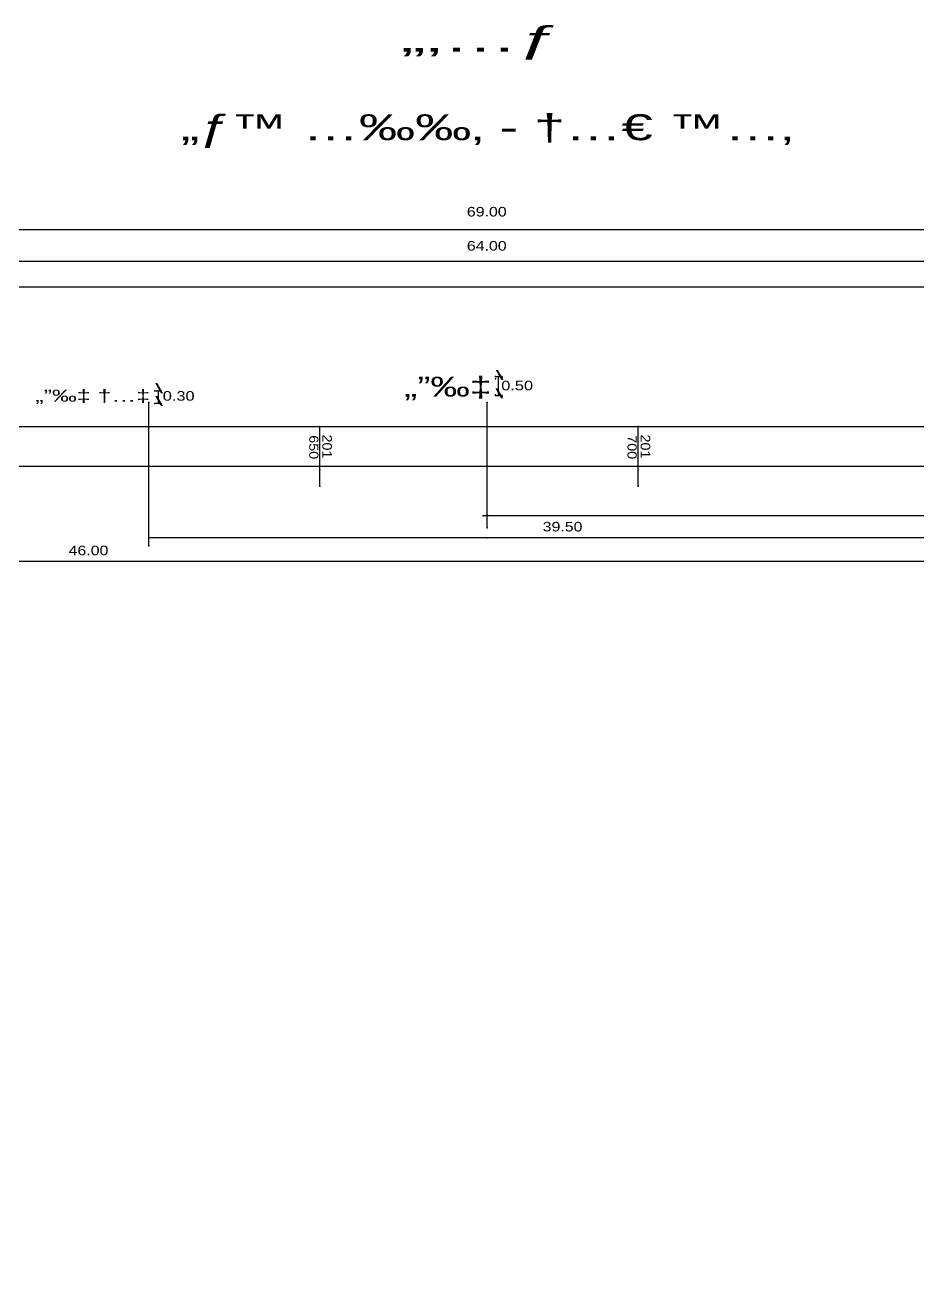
# Model space of a CAD drawing. Header units: feet. Extents: x 201443 to 201886, y 744072 to 744469.
# Drawn here: x 201603.7 to 201743.9, y 744272.9 to 744469.3 of the extents above; entities that cross this region are included whole.
import ezdxf
from ezdxf.enums import TextEntityAlignment as Align

# ---------------------------------------------------------------- set-up
doc = ezdxf.new("R2010")
doc.units = ezdxf.units.FT
doc.header["$LTSCALE"] = 6.25
doc.header["$MEASUREMENT"] = 0
doc.layers.get('0').update_dxf_attribs({"linetype": 'CONTINUOUS'})
doc.styles.get("Standard").update_dxf_attribs({"font": 'HEB.SHX'})

msp = doc.modelspace()

# ---------------------------------------------------------------- linework, layer by layer
for points in [[(201454.38, 744437.19), (201885.62, 744437.19)], [(201885.62, 744432.19), (201876.25, 744432.19), (201870, 744432.19), (201470, 744432.19)], [(201454.38, 744071.88), (201885.62, 744071.88), (201885.62, 744428.12), (201454.38, 744428.12), (201454.38, 744071.88)], [(201677.56, 744414.09), (201678.56, 744414.09)], [(201678.01, 744414.09), (201678.01, 744411.09)], [(201624.07, 744411.87), (201625.07, 744411.87)], [(201624.57, 744411.87), (201624.57, 744409.87)], [(201677.56, 744411.09), (201678.56, 744411.09)], [(201623.12, 744387.5), (201623.12, 744410)], [(201625.07, 744409.87), (201624.07, 744409.87)], [(201676.25, 744390.31), (201676.25, 744410)], [(201463.75, 744406.25), (201876.25, 744406.25), (201876.25, 744093.75), (201463.75, 744093.75), (201463.75, 744406.25)], [(201463.75, 744399.08), (201463.75, 744406.25), (201876.25, 744406.25), (201876.25, 744093.75), (201463.75, 744093.75), (201463.75, 744377.82)], [(201650, 744396.88), (201650, 744399.38), (201650, 744406.25)], [(201650, 744396.88), (201650, 744406.25)], [(201700, 744396.88), (201700, 744399.38), (201700, 744406.25)], [(201700, 744396.88), (201700, 744406.25)], [(201470, 744400), (201870, 744400), (201870, 744100), (201470, 744100), (201470, 744400), (201463.75, 744400)], [(201470, 744400), (201870, 744400), (201870, 744100), (201870, 744093.75)], [(201870.62, 744392.19), (201675.62, 744392.19)], [(201870, 744388.75), (201782.5, 744388.75), (201676.25, 744388.75), (201623.12, 744388.75)], [(201870, 744385), (201581.25, 744385)]]:
    msp.add_lwpolyline(points)
for p in [(201677.56, 744414.09), (201677.6, 744413.74), (201678.01, 744414.09), (201678.56, 744414.09), (201678.62, 744413.92), (201624.07, 744411.87), (201624.57, 744411.87), (201625.07, 744411.87), (201677.56, 744411.09), (201677.6, 744411.24), (201678.01, 744411.09), (201678.56, 744411.09), (201678.62, 744411.02), (201623.12, 744410), (201624.07, 744409.87), (201624.57, 744409.87), (201625.07, 744409.87), (201676.25, 744410), (201650, 744406.25), (201650, 744406.25), (201700, 744406.25), (201700, 744406.25), (201650, 744399.38), (201700, 744399.38), (201650, 744396.88), (201650, 744396.88), (201700, 744396.88), (201700, 744396.88), (201675.62, 744392.19), (201676.31, 744392.29), (201623.12, 744388.75), (201676.25, 744390.31), (201676.25, 744388.75), (201623.12, 744387.5)]:
    msp.add_point(p)

# ---------------------------------------------------------------- texts
for s, height, width, p, p2 in [('   „‚…ƒ', 4.062, 1.360324, (201652.76, 744465.15), (201687.76, 744465.15)), ('„ƒ™ …‰‰‚ - †…€ ™…‚', 4.0625, 1.351181, (201628.13, 744451.24), (201724.38, 744451.24)), ('69.00', 1.5, 1.190476, (201673.08, 744439.25), (201679.33, 744439.25)), ('64.00', 1.5, 1.190476, (201673.08, 744433.89), (201679.33, 744433.89)), ('„”‰‡', 3.125, 1.339618, (201663.23, 744410.94), (201676.98, 744410.94)), ('\\', 1.5, 1.666667, (201677.61, 744413.56), (201678.86, 744413.56)), ('\\', 1.5, 1.666667, (201624.12, 744411.48), (201625.37, 744411.48)), ('0.50', 1.5, 1.333333, (201678.48, 744411.93), (201683.48, 744411.93)), ('„”‰‡ †…‡', 1.875, 1.274136, (201605.31, 744410.14), (201623.31, 744410.14)), ('\\', 1.5, 1.666667, (201624.12, 744409.47), (201625.37, 744409.47)), ('0.30', 1.5, 1.333333, (201625.31, 744410.3), (201630.31, 744410.3)), ('\\', 1.5, 1.666667, (201677.56, 744410.67), (201678.81, 744410.67)), ('39.50', 1.5, 1.086957, (201684.99, 744389.75), (201691.24, 744389.75)), ('46.00', 1.5, 1.190476, (201610.52, 744386.01), (201616.77, 744386.01))]:
    msp.add_text(s, height=height, dxfattribs=dict(width=width)).set_placement(p, p2, align=Align.FIT)
for s, height, width, p, p2 in [('650', 1.438, 1.118012, (201648.32, 744404.86), (201648.32, 744401.11)), ('201', 1.5, 1.25, (201650.38, 744404.98), (201650.38, 744401.23)), ('700', 1.438, 1.304348, (201698.32, 744404.86), (201698.32, 744401.11)), ('201', 1.5, 1.25, (201700.38, 744404.98), (201700.38, 744401.23))]:
    msp.add_text(s, height=height, rotation=270, dxfattribs=dict(width=width)).set_placement(p, p2, align=Align.FIT)

doc.saveas('drawing.dxf')
